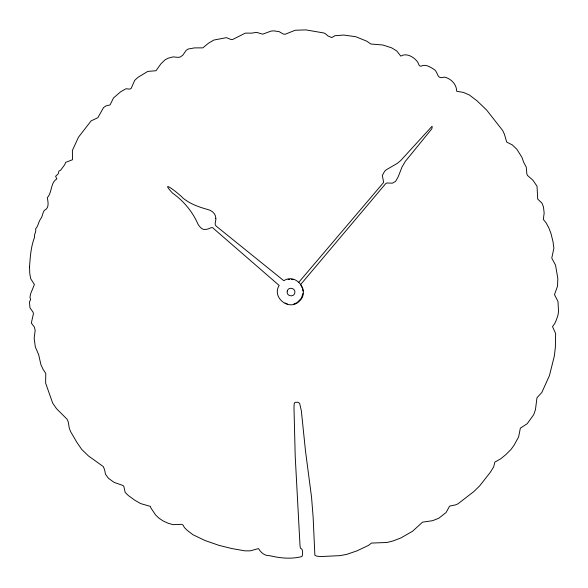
<?xml version="1.0" encoding="UTF-8"?>
<svg xmlns="http://www.w3.org/2000/svg" width="588" height="588" viewBox="0 0 588 588"><rect width="100%" height="100%" fill="white"/><g stroke="black" fill="none" stroke-linecap="round" stroke-linejoin="round"><path stroke-width="0.88" d="M302.916 293.493L301.446 298.138L297.506 302.239M298.689 282.409L383.663 182.39L382.318 175.481L384.633 171.27L386.485 169.653L397.297 163.376L400.693 160.568L432.048 126.258L432.151 127.861L431.533 129.169L405.286 161.421L402.038 166.97L398.223 176.731L395.599 181.391L392.394 183.169L386.911 182.986L385.75 183.559L300.637 284.541L302.702 288.62L303.018 291.053M293.824 303.989L296.852 302.739M288.142 279.631L289.766 279.418M291.391 279.418L293.015 279.631M285.055 303.048L287.326 303.989M29.54 267.077L29.79 273.839L30.76 278.844L34.413 284.489L30.583 293.89L29.959 297.352L30.62 299.601L29.451 302.004L29.988 307.855L32.957 312.007L33.435 313.698L31.333 323.047L34.258 326.921L35.177 330.236L34.155 338.21L35.317 346.898L38.683 354.784L40.91 364.656L43.159 369.47L45.776 373.395L45.629 383.133L52.692 403.133L56.477 408.623L67.032 419.178L68.186 421.64L69.303 428.16L70.56 431.533L76.697 442.088L81.717 449.423L88.391 455.891L103.238 466.549L104.539 469.511L105.531 474.354L108.449 478.287L114.079 482.344L123.193 485.578L123.877 486.511L125.156 492.384L128.265 495.478L134.873 500.27L140.606 503.571L150.432 506.415L150.756 507.723L155.599 514.985L158.951 518.138L162.935 520.858L167.83 523.129L172.916 524.636L181.839 524.334L183.199 525.282L184.411 527.554L187.197 530.347L193.033 534.771L205.021 540.512L219.008 545.37L231.959 548.582L244.976 550.853L250.15 550.86L258.514 548.597C261.035 552.654 264.394 555.866 269.885 555.719C280.3 558.225 291.508 559.291 301.945 556.535L302.622 554.477L302.372 550.449L301.945 549.192L300.468 548.214L300.027 545.833L295.213 456.369L293.978 407.139L294.25 403.478L294.97 402.346L298.057 402.258L299.637 403.397L301.335 410.689L305.495 451.003L311.552 497.25L313.147 517.396L314.874 555.322L316.895 556.182L320.6 556.557L339.871 555.645L346.597 554.425L357.026 550.838L368.478 545.399L371.513 543.062L386.933 542.496L392.975 540.982L400.906 537.917L412.541 531.273L422.566 522.144L432.614 520.681L438.758 518.256L446.071 512.538L449.607 506.092L455.568 504.879L457.956 503.828L473.899 491.517L479.639 485.916L490.245 472.399L493.648 466.945L494.817 462.153L500.733 458.787L505.798 454.649L511.068 449.379L514.008 445.329L518.616 436.957L520.358 428.137L527.201 423.728L533.706 414.672L535.44 409.718L536.991 397.709L541.798 392.534L549.457 375.57L554.322 356.093L555.351 347.589L555.653 333.536L552.514 326.641L554.668 323.672L556.351 320.034L558.019 314.962L558.526 311.302L557.983 301.453L554.499 294.632L557.534 286.143L557.821 278.447L555.564 265.232L551.772 258.11L553.896 248.107L552.955 241.47L551.022 233.649L548.92 228.056L546.12 222.881L543.319 219.383L544.157 213.091L543.474 206.932L541.945 203.095L537.726 199.104L537.028 186.234L532.882 180.163L527.495 175.467L526.855 173.908L526.26 167.146L523.643 162.222L521.953 157.363L516.808 149.19L512.332 144.927L506.687 142.046L504.416 134.211L502.666 130.499L486.585 109.985L477.022 100.82L469.342 94.969L463.52 92.448L456.678 91.25C456.685 84.444 450.937 78.344 444.205 77.102C436.127 79.924 438.744 71.596 433.4 68.987C429.681 66.694 425.286 63.879 420.935 66.187C418.722 66.326 418.663 63.614 417.767 62.247C414.349 57.19 406.492 52.464 400.818 56.125L396.702 50.913L391.652 47.856L382.906 45.011L370.837 44.012L366.633 41.123L355.784 36.728L343.723 35.045L334.984 35.714L331.764 37.559L327.95 35.971L325.289 33.604L323.679 32.943L305.929 29.9L295.257 30.238L285.033 34.295L283.254 34.016L279.072 31.612L273.523 30.848L270.98 31.127L262.667 34.178L256.647 32.369L251.613 33.126L245.314 33.126L232.804 39.411L230.952 39.477L226.454 37.654L213.789 40.072L208.409 43.247L202.845 47.863L194.415 47.9L188.123 49.054L186.183 50.333L182.758 55.235L180.273 56.985L178.245 57.381L173.107 56.889L168.139 58.205L165.154 59.77L160.972 63.769L155.989 70.736L147.779 71.398L137.79 77.462L134.674 80.409L131.073 88.597L129.536 89.111L125.994 88.759L120.672 91.757L113.491 97.968L110.059 104.921L106.141 105.84L103.576 107.56L97.843 117.71L91.096 120.893L78.513 137.151L72.397 150.425L72.464 159.738L65.694 162.369L64.673 164.743L60.667 170.197L58.94 171.057L58.249 173.783L55.581 176.319L56.852 178.855C50.252 182.905 52.31 192.379 47.312 197.686C48.106 202.213 49.517 208.042 44.232 210.475C42.461 213.032 42.637 216.737 40.388 219.265C38.316 222.345 38.279 226.159 35.625 228.805C36.64 231.848 33.751 234.259 34.545 237.331C30.914 246.607 30.194 257.074 29.54 267.077M215.825 218.391C216.31 220.794 213.716 224.682 216.325 226.233L283.828 280.719C296.256 272.45 310.589 291.67 299.182 301.306C289.215 311.5 271.45 297.454 279.168 285.452L214.23 229.114C211.981 225.417 209.225 229.541 206.167 229.32C202.434 230.445 199.942 227.144 198.141 224.432C192.607 211.79 183.728 200.956 172.387 192.989C158.238 177.51 179.818 194.385 182.567 197.722C189.858 203.911 198.825 207.042 207.873 209.541C211.996 210.482 215.943 213.892 215.825 218.391M287.267 291.045C285.79 295.815 293.662 297.925 294.772 293.059C296.242 288.289 288.377 286.18 287.267 291.045"/></g></svg>
